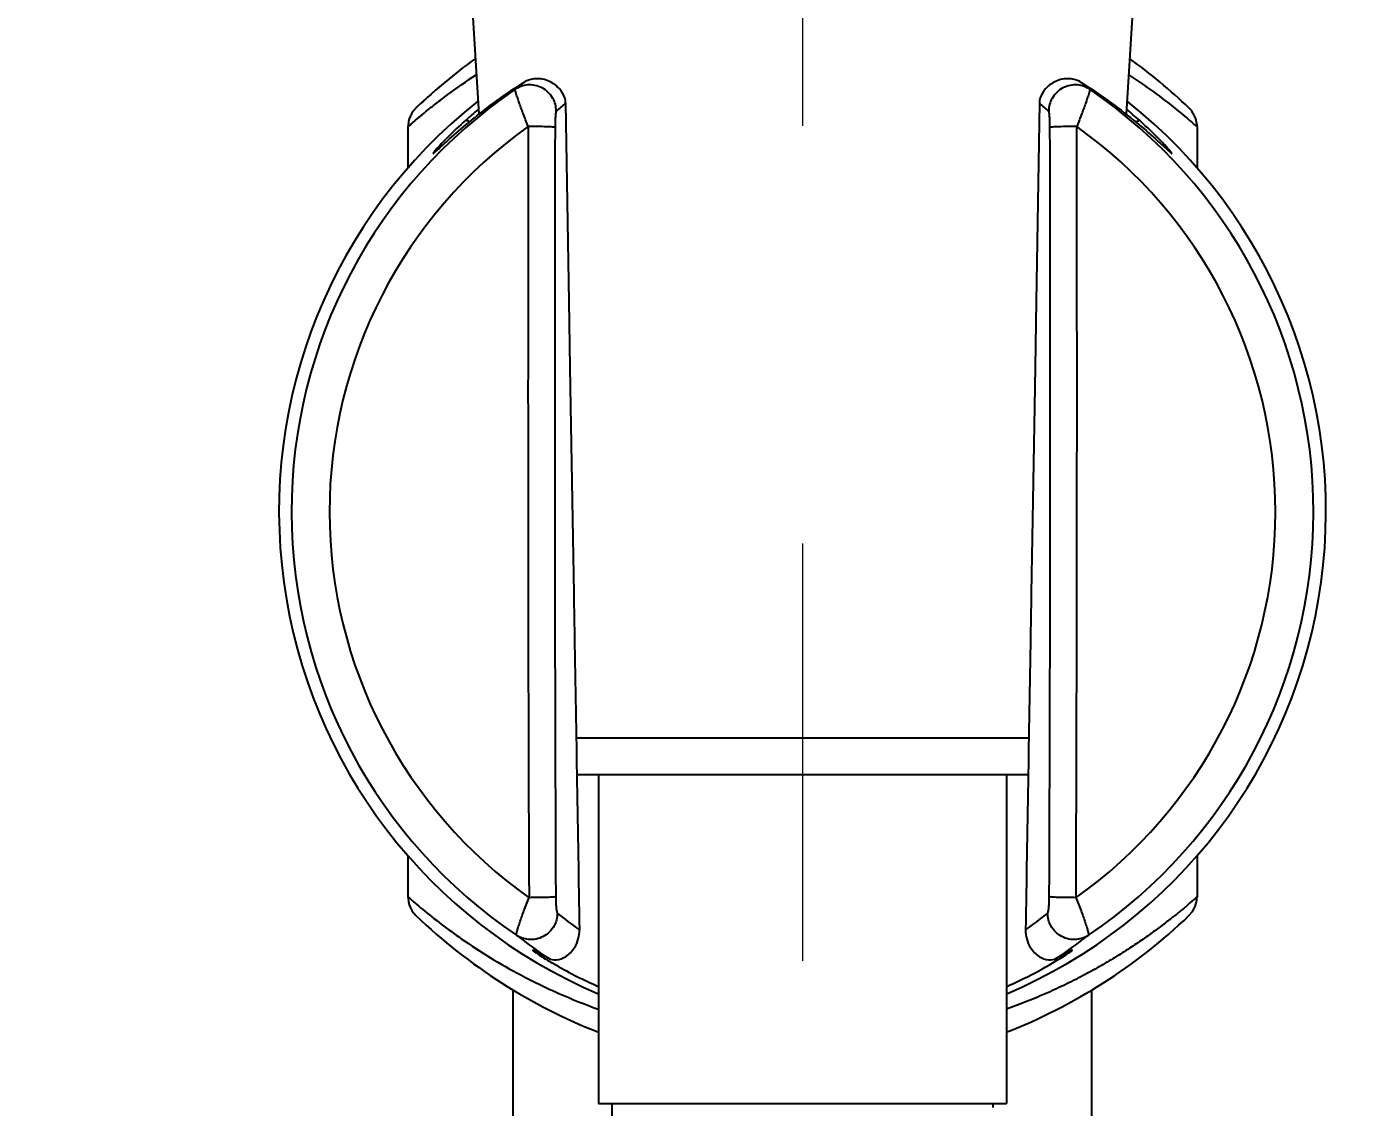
# Model space of a CAD drawing. Extents: x 11377 to 14537, y 53 to 2368.
# Drawn here: x 13437.4 to 13487.7, y 765 to 806.1 of the extents above; entities that cross this region are included whole.
import ezdxf

# ---------------------------------------------------------------- set-up
doc = ezdxf.new("R2010")
doc.units = 0
doc.header["$LTSCALE"] = 10
doc.header["$MEASUREMENT"] = 0
doc.header["$PDMODE"] = 3
doc.header["$PDSIZE"] = -10
doc.linetypes.add('CENTER2', pattern=[28.575000000000003, 19.05, -3.175, 3.175, -3.175])
doc.layers.get('0').update_dxf_attribs({"linetype": 'CONTINUOUS'})
doc.layers.get('DEFPOINTS').update_dxf_attribs({"linetype": 'CONTINUOUS'})
doc.layers.add('Cneter', color=1, linetype='CENTER2', lineweight=13)
doc.layers.add('DEF_LAYER_ASSEM_MEMBER', color=7, linetype='CONTINUOUS')
doc.styles.add('Daelim Dimension', font='')
doc.styles.get('Daelim Dimension').set_extended_font_data('나눔고딕')
doc.dimstyles.new('DEFAULT', dxfattribs={"dimscale": 2, "dimtxt": 2, "dimasz": 2, "dimexe": 0, "dimexo": 2, "dimgap": 1, "dimtad": 1, "dimdec": 1, "dimzin": 9, "dimdsep": 46, "dimtxsty": 'Daelim Dimension', "dimcen": 0.5, "dimclrd": 252, "dimclre": 252, "dimclrt": 3, "dimadec": 1, "dimazin": 0, "dimtfac": 1, "dimtdec": 1, "dimtix": 1, "dimtmove": 0, "dimatfit": 3, "dimfxl": 1, "dimtolj": 1, "dimtzin": 1, "dimlwd": 9, "dimlwe": 9, "dimarcsym": 0})

# ---------------------------------------------------------------- blocks, each defined once
blk = doc.blocks.new('*D7')
at = {"color": 5, "lineweight": 9, "ltscale": 0.5, "transparency": 16777216}
for p, q in [((13520.85263335791, 1102.014270352454), (13745.65616802278, 1102.014270352454)), ((13743.65616802278, 1094.014270352454), (13743.65616802278, 581.1399472672491)), ((13470.91210400273, 573.1399472672492), (13745.65616802278, 573.1399472672491))]:
    blk.add_line(p, q, dxfattribs=at)
at = {"color": 5, "ltscale": 0.5, "transparency": 16777216}
for points in [[(13742.32283468944, 1094.014270352454), (13744.98950135611, 1094.014270352454), (13743.65616802278, 1102.014270352454)], [(13742.32283468944, 581.1399472672491), (13744.98950135611, 581.1399472672491), (13743.65616802278, 573.1399472672491)]]:
    blk.add_solid(points, dxfattribs=at)
at = {"layer": 'DEFPOINTS', "color": 0, "ltscale": 0.5, "transparency": 16777216}
for p in [(13516.85263335791, 1102.014270352454), (13466.91210400273, 573.1399472672492), (13743.65616802278, 573.1399472672491)]:
    blk.add_point(p, dxfattribs=at)
at = {"color": 7, "ltscale": 0.5, "transparency": 16777216, "insert": (13730.76918662077, 837.5771088098539), "char_height": 20, "attachment_point": 5, "rotation": 90, "style": 'Daelim Dimension'}
blk.add_mtext('\\A1;880', dxfattribs=at)
blk = doc.blocks.new('*D16')
at = {"color": 5, "lineweight": 9, "ltscale": 0.5, "transparency": 16777216}
for p, q in [((13441.41703717149, 1344.38786868022), (13858.23092810926, 1344.38786868022)), ((13856.23092810926, 532.1873372717527), (13856.23092810926, 1336.38786868022)), ((13554.29203742859, 524.1873372717528), (13858.23092810926, 524.1873372717527))]:
    blk.add_line(p, q, dxfattribs=at)
at = {"color": 5, "ltscale": 0.5, "transparency": 16777216}
for points in [[(13854.89759477593, 1336.38786868022), (13857.56426144259, 1336.38786868022), (13856.23092810926, 1344.38786868022)], [(13854.89759477593, 532.1873372717527), (13857.56426144259, 532.1873372717527), (13856.23092810926, 524.1873372717527)]]:
    blk.add_solid(points, dxfattribs=at)
at = {"layer": 'DEFPOINTS', "color": 0, "ltscale": 0.5, "transparency": 16777216}
for p in [(13437.41703717149, 1344.38786868022), (13856.23092810926, 1344.38786868022), (13550.29203742859, 524.1873372717528)]:
    blk.add_point(p, dxfattribs=at)
at = {"color": 7, "ltscale": 0.5, "transparency": 16777216, "insert": (13840.52563483315, 934.2876029759885), "char_height": 20, "attachment_point": 5, "rotation": 90, "style": 'Daelim Dimension'}
blk.add_mtext('\\A1;(980~1330)', dxfattribs=at)

msp = doc.modelspace()

# ---------------------------------------------------------------- linework, layer by layer
at = {"layer": 'Cneter', "lineweight": 5, "ltscale": 0.5}
msp.add_open_spline([(13466.91703717212, 1326.194009946001), (13466.91703717212, 583.1781941336485), (13466.82455148083, 394.9839264531547)], degree=1, knots=[0, 0, 0.1742160278745656, 1, 1], dxfattribs=at)
at = {"layer": 'DEF_LAYER_ASSEM_MEMBER', "color": 7, "linetype": 'Continuous'}
for p, q in [((13454.33650612632, 807.3287339802628), (13454.61575962062, 802.7629797077643)), ((13479.49756821792, 807.3287339802628), (13479.21829076342, 802.7625879616644)), ((13452.25687864582, 803.0344768939649), (13452.23680831032, 803.0149264856627)), ((13457.90879140882, 803.1791317637653), (13458.03534946402, 795.6485845559655)), ((13475.92528293752, 803.1791317649659), (13475.79872089162, 795.6486063378652)), ((13451.91703717212, 802.3009961935641), (13451.91703717212, 800.7181937031637)), ((13451.92128908522, 802.3377152920657), (13451.91995079522, 802.2794384027657)), ((13481.91502947732, 802.2792817592635), (13481.91365954522, 802.3371383726626)), ((13481.91703717212, 802.3021019473636), (13481.91703717212, 800.7181937031637)), ((13458.03534946402, 795.6485845559655), (13458.07750033542, 793.1495784571634)), ((13475.79872089162, 795.6486063378652), (13475.75657199232, 793.1496079084645)), ((13458.07750033542, 793.1495784571634), (13458.10281503922, 791.6501027091654)), ((13475.75657199232, 793.1496079084645), (13475.73125948902, 791.6500646103632)), ((13458.10281503922, 791.6501027091654), (13458.18724747732, 786.6510265391626)), ((13475.73125948902, 791.6500646103632), (13475.64684984362, 786.6510313955623)), ((13475.49546605962, 777.6470485679638), (13458.33863809762, 777.6470485679638)), ((13459.16703717212, 777.6470485679638), (13459.16703717212, 765.1470485679638)), ((13474.66703717212, 777.6470485679638), (13474.66703717212, 765.1470485679638)), ((13451.91703717212, 774.5759034327639), (13451.91703717212, 773.0059959476639)), ((13481.91703717212, 774.5759034327639), (13481.91703717212, 773.0089927924637)), ((13451.91967708212, 773.0153907448657), (13451.92083358292, 772.960669047563)), ((13455.91703717212, 586.3137020098511), (13455.91703717212, 769.4767792659659)), ((13477.91703717212, 586.3137020098511), (13477.91703717212, 769.4707232218643)), ((13459.16765366122, 765.1470485679638), (13474.66642068312, 765.1470485679638)), ((13459.66703717212, 765.1470485679638), (13459.66703717212, 763.4970485679623)), ((13474.16703717212, 764.9970485679623), (13474.16703717212, 765.1470485679638))]:
    msp.add_line(p, q, dxfattribs=at)
at = {"layer": 'DEF_LAYER_ASSEM_MEMBER', "color": 9, "linetype": 'Continuous'}
for p, q in [((13454.26193881842, 802.4783492752649), (13454.12049947522, 802.5409985234655)), ((13479.58037258632, 802.4715724357629), (13479.72142984692, 802.5339809100624)), ((13481.90198057792, 802.2922878323625), (13481.91696871622, 802.2786367845656)), ((13458.31503255382, 779.0554756409656), (13475.51907873382, 779.0554756778656)), ((13451.91709871012, 773.0150499902629), (13451.91754537252, 773.0146361721636))]:
    msp.add_line(p, q, dxfattribs=at)
at = {"layer": 'DEF_LAYER_ASSEM_MEMBER', "color": 7, "linetype": 'Continuous'}
for points in [[(13453.09344004612, 803.7868299584625), (13452.96569451922, 803.6766823644648), (13452.82948535762, 803.5572104196654), (13452.70960631822, 803.4502533367631), (13452.60491848552, 803.3554067348632), (13452.51461725272, 803.2724761303652), (13452.43797420512, 803.2012518380652), (13452.37433776952, 803.1415022604633)], [(13452.23680831032, 803.0149264856627), (13452.22669275502, 803.0049242675632), (13452.21626886632, 802.9944660720648), (13452.20435150682, 802.982260521665), (13452.18826903352, 802.9652501835626), (13452.16178260662, 802.9355754366625), (13452.11672359802, 802.8792288523655), (13452.06287745602, 802.7989075008627), (13452.01153317752, 802.7021191940657), (13451.96820264902, 802.591362133564), (13451.93702118302, 802.4691344805651), (13451.92128908522, 802.3377152920657)], [(13481.91365954522, 802.3371383726626), (13481.89787529642, 802.4685285455635), (13481.86657861722, 802.5909827768628), (13481.82316798882, 802.7017724003636), (13481.77207068142, 802.798044111365), (13481.71899439562, 802.8773419823629), (13481.67394922682, 802.9338225123647), (13481.64652068502, 802.9645860150631), (13481.62955828822, 802.9825033114648), (13481.61713315752, 802.9951969286631), (13481.60646870852, 803.005869014065), (13481.59615591572, 803.0160435682628), (13481.58549521502, 803.0264496016644), (13481.57306681232, 803.0384737166642)], [(13451.92083358292, 772.960669047563), (13451.93651226252, 772.826854252864), (13451.96829541792, 772.7021999615645), (13452.01267029982, 772.5894988211658), (13452.06510123102, 772.4915996639647), (13452.11938878382, 772.4114486254657), (13452.16379879192, 772.3563725236636), (13452.18956940902, 772.3276520121653), (13452.20564862442, 772.3107043186646), (13452.21781237032, 772.2982805127649), (13452.22848352842, 772.2875962305625), (13452.23888757392, 772.2773230096645), (13452.26094479322, 772.2558623734658)], [(13481.60837714402, 772.2932950134636), (13481.73908511732, 772.4462888775633), (13481.84377210302, 772.6397086550642), (13481.90562805242, 772.8638678776624), (13481.91723839812, 773.0153207894655)]]:
    msp.add_lwpolyline(points, dxfattribs=at)
for centre, radius, start, end in [((13466.91703717212, 787.6470485679638), 21.25, 125.8565767712431, 133.6144749737397), ((13466.91703717212, 787.6470485679638), 21.25, 46.27225526355645, 54.16525886296439), ((13466.91703717212, 787.6470485679638), 19.9, 128.3787627133614, 247.0438611706417), ((13466.91703717212, 787.6470485679638), 19.9, 292.9561388293583, 51.62123728663858), ((13466.25857810352, 788.9342138697648), 18.233966694, 129.8087939219412, 131.7349003493745), ((13467.57837860222, 788.9381450071633), 18.2291098913, 48.23052830488441, 50.26694415823746), ((13466.91703717212, 787.6470485679638), 21.25, 226.2717171188823, 248.5892387178153), ((13466.91703717212, 787.6470485679638), 21.25, 291.3822303979255, 313.7369135026457)]:
    msp.add_arc(centre, radius, start, end, dxfattribs=at)
at = {"layer": 'DEF_LAYER_ASSEM_MEMBER', "color": 9, "linetype": 'Continuous'}
for centre, radius, start, end in [((13469.40299817002, 787.3694909251644), 21.1365003538, 128.2191872594274, 129.3607353146375), ((13464.43109217482, 787.3695106585656), 21.1364749528, 50.63926418246241, 51.78081368094063), ((13466.91703717212, 787.6470485679638), 19.4239389404, 124.2033934341802, 235.9698687490492), ((13466.91703717212, 787.6470485679638), 19.4239389404, 304.0301314794574, 55.79660644256133), ((13470.72743683252, 787.3226023738644), 20.3898797149, 128.9525705158784, 130.2402550165752), ((13462.92678532902, 787.1051717306655), 20.6720374241, 49.76853137066034, 51.03863936464636), ((13466.91703717212, 787.6470485679638), 17.9806088053, 125.4336133343775, 234.6767461576292), ((18302.15138282382, 792.3099029007644), 4845.6691003872, 179.8819055739841, 180.2285997324812), ((18195.12204650752, 791.7627985368636), 4737.6246302828, 179.8729546545776, 180.2268184828059), ((8739.964961698519, 791.761829397863), 4736.371699187001, 359.7731332496315, 0.1270906664070019), ((8634.760088603922, 792.3072676150659), 4842.5923804231, 359.7712927022303, 0.1181941057601088), ((13466.91703717212, 787.6470485679638), 17.9806088053, 305.3259950685866, 54.56363702988047), ((13469.78301631982, 787.9743161356637), 19.7909812918, 231.9992697350868, 235.0210562432124), ((13464.41342361412, 787.4842950430648), 19.1817173541, 304.9312383837582, 308.0490398783561), ((13468.64274379322, 787.6920031791633), 20.4752127253, 232.035137645064, 236.2110817044218), ((13465.19665394602, 787.6846433593637), 20.4661355025, 303.7879908099858, 307.9657883749493)]:
    msp.add_arc(centre, radius, start, end, dxfattribs=at)
for points, start_tangent, end_tangent in [([(13451.91725348712, 802.2788488275655), (13451.96621957492, 802.3238521171625), (13452.10119168572, 802.4444804333652), (13452.31920695182, 802.6324748888655), (13452.61642801212, 802.8786565417649), (13452.98845918342, 803.1739714332653), (13453.43111131102, 803.5090893868655), (13454.51360645962, 804.2607018650633)], (0.7039317316259585, 0.7102676377324816), (0.8379205618456924, 0.5457922059137518)), ([(13479.33176688942, 804.2526339008655), (13481.13048034292, 802.9495276623638), (13481.90198057792, 802.2922878323625)], (0.8375571722040265, -0.5463496895666685), (0.7366135141304417, -0.6763139291781605)), ([(13457.55569365102, 802.8870611293642), (13457.43011694242, 803.3627130583627), (13457.02027551752, 803.765115709266), (13456.45866610462, 803.8769821765636), (13455.99821249552, 803.7115644847654)], (-0.01007648224240164, 0.9999492309640619), (-0.8278720985794771, -0.5609169175498387)), ([(13477.83586188332, 803.7115644612641), (13477.37540819702, 803.8769823837647), (13476.81379829442, 803.7651153496627), (13476.40395793772, 803.3627124904633), (13476.27838072812, 802.8870611515631)], (-0.8278720955260772, 0.5609169220564323), (-0.01007880008907827, -0.9999492076044485)), ([(13456.49189035712, 802.2969198429637), (13456.39262653192, 802.5461731766627), (13456.29889971752, 802.7891735291632), (13456.21311486012, 803.0193942766637), (13456.13766516402, 803.2303419113632), (13456.07479966702, 803.415815950164), (13456.04912812712, 803.4959706043628), (13456.02800652652, 803.5656658872649), (13456.01194797772, 803.6233810587655), (13456.00136652532, 803.6677886534635), (13455.99665305292, 803.697604801564), (13455.99819566972, 803.7115530609626)], (-0.3750535664826804, 0.9270031403768931), (0.6514827954352582, 0.7586634084044528)), ([(13477.83587655682, 803.7115544987646), (13477.83741918502, 803.6976061952628), (13477.83270571962, 803.6677899742645), (13477.82212427142, 803.6233822882641), (13477.80606572602, 803.5656670162643), (13477.78494412932, 803.4959716314625), (13477.75927259542, 803.4158168755639), (13477.69640712232, 803.2303426478647), (13477.62095747452, 803.019394881565), (13477.53517269322, 802.7891740844643), (13477.44144598372, 802.5461737592632), (13477.34218229132, 802.2969205193658)], (0.6514821267750396, -0.7586639825987993), (-0.3750532597778007, -0.9270032644656898)), ([(13457.55569350402, 802.8870754757627), (13457.54555168592, 802.8646845595649), (13457.53626340172, 802.8180720104647), (13457.52816967292, 802.7517273384656), (13457.52145380802, 802.6706992103645), (13457.51618963842, 802.579180652665), (13457.51235567362, 802.4797158676629), (13457.50906433912, 802.2678067959641)], (-0.7633575603077429, -0.6459761877352839), (-0.001536790640671715, -0.9999988191365662)), ([(13476.32501004732, 802.2678067576635), (13476.32171871342, 802.4797158398651), (13476.31788474872, 802.5791806331654), (13476.31262057872, 802.6706992014624), (13476.30590471272, 802.7517273424637), (13476.29781098202, 802.8180720280652), (13476.28852269552, 802.8646845890653), (13476.27838087532, 802.8870755121643)], (-0.001536789011093027, 0.9999988191390706), (-0.7633575076280869, 0.64597624998744)), ([(13457.50906278382, 802.2678072705639), (13457.47686621432, 802.2731403156649), (13457.41092512202, 802.2785289545645), (13457.31018778482, 802.2836728461625), (13457.17746027432, 802.2882536875659), (13456.84556987792, 802.2947072761635), (13456.49155780072, 802.2969255595635)], (-0.9533125812609967, 0.3019853016447913), (-0.9999997603552272, 0.000692307365407487)), ([(13477.34319794792, 802.2969260001628), (13476.98904335322, 802.2947138024647), (13476.65691318972, 802.2882622083634), (13476.52406820732, 802.2836803978644), (13476.42323713412, 802.278534510664), (13476.35723546832, 802.2731432995643), (13476.32501269842, 802.2678075789627)], (-0.9999997746904407, -0.0006712816607679187), (-0.953330774293325, -0.3019278635457309)), ([(13451.91754537252, 773.0146361721636), (13452.46658174132, 772.5383544610631), (13453.94743406842, 771.4155359095639), (13456.20815060602, 770.0368944115653), (13459.15511616732, 768.7375974246643)], (0.7341850403087598, -0.678949428593047), (0.9414608225079616, -0.337122410531594)), ([(13456.04682731712, 771.5495971513628), (13456.04343980782, 771.5646364111635), (13456.04623153662, 771.5953630418626), (13456.05484351812, 771.6404528881649), (13456.06891650232, 771.6985831511629), (13456.08806517032, 771.7684588814627), (13456.11183743862, 771.8487055748628), (13456.17143569972, 772.0348402262644), (13456.24446503532, 772.2472003133626), (13456.32857586312, 772.4791718565648), (13456.42146889552, 772.7244216525651), (13456.52084483322, 772.9766164684625)], (-0.6986789678004719, 0.7154353219916301), (0.3727420243878694, 0.9279350102540765)), ([(13457.53453910832, 773.0078739478631), (13457.49805820362, 773.0025527157632), (13457.42917007502, 772.9971119050642), (13457.32721148542, 772.9918326613624), (13457.19507129872, 772.9870196694646), (13456.86837755922, 772.9798170825634), (13456.52085596382, 772.9766119932647)], (-0.9715345510458392, -0.2368979023211474), (-0.9999929295359817, -0.00376043588501237)), ([(13457.53453807172, 773.0078736994656), (13457.53946613182, 772.7935154544648), (13457.55215022342, 772.6003411131642), (13457.56133169862, 772.5183968782658), (13457.57226719022, 772.4511763862647), (13457.58474882582, 772.4032118417636), (13457.59827319952, 772.3789980508627)], (0.00436535138817605, -0.9999904718082357), (0.7876783387464851, -0.6160867103497506)), ([(13481.91703515572, 773.0152994588643), (13481.91488114072, 773.0134672749627), (13481.90852506262, 773.0077979651651), (13481.89797088362, 772.9982781746658), (13481.88323517932, 772.9849204573657), (13481.86433812862, 772.9677447681643), (13481.84129999902, 772.9467725393624), (13481.78290358522, 772.8938919216635), (13481.70828320982, 772.8276784604641), (13481.61772625672, 772.7491049320633), (13481.51157996192, 772.6583880654653), (13481.39018331992, 772.5562732300641), (13481.25386491102, 772.4441043665647), (13481.10301264452, 772.3225457145636), (13480.75932429672, 772.0526052969653), (13480.36158598222, 771.7552267142637), (13479.91295116372, 771.433017903466), (13479.41488375402, 771.0953922838635), (13478.86924295052, 770.7485488783641), (13478.27809112182, 770.3944154850651), (13477.64113518672, 770.0449454856644), (13476.96125521832, 769.6979386117637), (13476.23844723592, 769.3623862801651), (13475.47470897632, 769.0402732221628), (13474.67172445402, 768.7353878269641)], (-0.5490698269617419, 0.8357764803583569), (-0.9420014687501272, -0.3356087496961356)), ([(13476.23580120202, 772.3789981240625), (13476.24932557242, 772.4032119127623), (13476.26180720532, 772.4511764554627), (13476.27274269502, 772.5183969459649), (13476.28192416882, 772.6003411796628), (13476.29460825952, 772.7935155186642), (13476.29953632172, 773.0078737613658)], (0.7876783250458529, 0.616086727866264), (0.004365368781220604, 0.999990471732308)), ([(13477.31321843642, 772.9766120328641), (13476.96569682962, 772.9798171292641), (13476.63900308102, 772.9870197231648), (13476.50686289332, 772.9918327179657), (13476.40490430572, 772.9971119638649), (13476.33601618222, 773.0025527760627), (13476.29953528502, 773.0078740090648)], (-0.999992929460479, 0.003760455962964608), (-0.9715345245155442, 0.2368980111236805)), ([(13477.31322956432, 772.976616507065), (13477.41260549912, 772.7244216937652), (13477.50549853012, 772.4791718992637), (13477.58960935782, 772.2472003562652), (13477.66263869452, 772.0348402684649), (13477.72223695752, 771.8487056157646), (13477.74600922702, 771.7684589217642), (13477.76515789642, 771.6985831911625), (13477.77923088212, 771.6404529279644), (13477.78784286522, 771.5953630817639), (13477.79063459562, 771.5646364513632), (13477.78724708812, 771.5495971925629)], (0.3727420168376379, -0.9279350132869274), (-0.6986789297502028, -0.7154353591507141)), ([(13457.59827384902, 772.379052145363), (13457.47245606812, 771.9043211027638), (13457.06419435742, 771.5015203041658), (13456.50529429532, 771.3872284276658), (13456.04683985242, 771.5495886960634)], (-0.01200772313808597, -0.9999279046936529), (-0.829819876838897, 0.5580313360404395)), ([(13477.78723455612, 771.5495887394645), (13477.32879256412, 771.3872295838628), (13476.76990423822, 771.501507406665), (13476.36163664882, 771.9042880290654), (13476.23580103652, 772.3790119062651)], (-0.8298198743715773, -0.5580313397094644), (-0.01204810811669974, 0.9999274189113969))]:
    msp.add_spline(points, degree=3, dxfattribs=dict(at, start_tangent=start_tangent, end_tangent=end_tangent))
at = {"layer": 'DEF_LAYER_ASSEM_MEMBER', "color": 7, "linetype": 'Continuous'}
for points, start_tangent, end_tangent in [([(13453.03256004682, 801.4019644181644), (13453.49660463282, 801.8232668445635), (13454.21590463082, 802.4427866598635), (13455.16554208812, 803.1830586450633), (13456.32644717622, 803.9753772704644)], (0.7410340423220324, 0.6714674587199804), (0.8450278333663399, 0.5347223212436427)), ([(13457.88509249882, 803.3888323932624), (13457.68194923912, 803.7267830847632), (13457.29738669792, 804.0099863265641), (13457.03797627582, 804.0937024806626), (13456.76594430412, 804.1124647845645), (13456.32644404842, 803.975375373564)], (-0.3391207489872081, 0.9407428541351538), (-0.845016768721826, -0.5347398064282517)), ([(13477.50762726432, 803.9753772943659), (13477.06813200722, 804.1124644142656), (13476.79610016532, 804.093703231465), (13476.53669091652, 804.0099886645658), (13476.15212619032, 803.7267853099656), (13475.94898192182, 803.3888311965638)], (-0.8450200812686757, 0.5347345717762046), (-0.3391158386727953, -0.9407446242000254)), ([(13477.50762718112, 803.9753772622644), (13478.66646479522, 803.1845820209637), (13479.61487208852, 802.4455223342629), (13480.33409547712, 801.8262957721636), (13480.79922458372, 801.4040306096649)], (0.8450284216351618, -0.5347213915945269), (0.7408817707444402, -0.6716354679277912)), ([(13457.90879140882, 803.1791317637653), (13457.88488474832, 803.3888453403633)], (-0.01673776547992973, 0.9998599137912966), (-0.2059378086906417, 0.9785650816127136)), ([(13475.94918710832, 803.3888479723646), (13475.92528293752, 803.1791317649659)], (-0.2059369472388178, -0.9785652629037863), (-0.0167376639504042, -0.9998599154909069)), ([(13454.12049947522, 802.5409985234655), (13453.39852557652, 801.8571189855647), (13452.97943790802, 801.4109701245652)], (-0.7461477112131213, -0.6657804390723872), (-0.6559626637801601, -0.7547933384221384)), ([(13480.73232104142, 801.5471190305652), (13480.55348483062, 801.7365406794634), (13479.72142984692, 802.5339809100624)], (-0.6772182113454048, 0.7357822328801713), (-0.745746079275254, 0.6662302794421661)), ([(13452.97943790802, 801.4109701245652), (13452.93027945302, 801.3531344131625), (13452.89626404182, 801.310424905565), (13452.87781027002, 801.2835023443658), (13452.87539497202, 801.2729857030645)], (-0.6559626638189526, -0.7547933383884252), (0.939172388539894, -0.3434461014544645)), ([(13452.87539497202, 801.2729857030645), (13452.88028017212, 801.2740404290635), (13452.88926934602, 801.2793391559644), (13452.91978719982, 801.3028262488624), (13452.96740038942, 801.3436441957638), (13453.03256004682, 801.4019644181644)], (0.9391723885346502, -0.3434461014688042), (0.7410340422417226, 0.6714674588086105)), ([(13480.95800602762, 801.2736008172651), (13480.95790070402, 801.2794784989637), (13480.94943687942, 801.2939241363638), (13480.93280173132, 801.316717765163), (13480.90817354672, 801.3476319011643), (13480.83546883572, 801.4327574954659), (13480.73232104142, 801.5471190305652)], (0.9386023129883146, 0.345001011669511), (-0.6772182112883559, 0.7357822329326795)), ([(13480.79922458372, 801.4040306096649), (13480.86513409552, 801.3449965590626), (13480.91324341912, 801.3037083817653), (13480.94403824562, 801.2799940876648), (13480.95309475932, 801.2746615391625), (13480.95800602762, 801.2736008172651)], (0.7408817706463725, -0.6716354680359696), (0.9386023129862807, 0.3450010116750443)), ([(13458.18724747732, 786.6510265391626), (13458.25005502172, 782.9266915002627), (13458.43733442242, 771.7583227101641)], (0.01687999674252798, -0.9998575227050964), (0.01673972262612711, -0.9998598810265368)), ([(13475.64684984362, 786.651031395566), (13475.58405621002, 782.9266971815632), (13475.39673992442, 771.7583226948627)], (-0.01687518493149392, -0.9998576039284434), (-0.01673972254103067, -0.9998598810279615)), ([(13457.25576376922, 770.675216699965), (13457.55763253432, 770.6126269321649), (13457.90371019972, 770.7280925898631), (13458.25051760442, 771.0806365442659), (13458.43733442242, 771.7583227101641)], (0.882865066837389, -0.4696267387598503), (-0.01679134437911981, 0.9998590154386477)), ([(13475.39673992442, 771.7583226948627), (13475.58345044772, 771.0808083244629), (13475.93023695122, 770.7281552166642), (13476.27639572542, 770.6125999916658), (13476.57831046802, 770.6752166430633)], (-0.01675782159370599, -0.9998595778485265), (0.8828650684295127, 0.4696267357667703)), ([(13457.25576376922, 770.675216699965), (13456.99778063572, 770.8134937259638), (13456.89496806542, 770.8687605251653), (13456.81029088232, 770.9137745720654), (13456.74412069072, 770.9479810658631), (13456.69669925792, 770.9710090962653), (13456.66826335752, 770.9824948263631), (13456.65900245462, 770.9821483779633)], (-0.8828608138011063, 0.4696347340800599), (0.05175319012574474, -0.9986599057295775)), ([(13456.65900245462, 770.9821483779633), (13456.66781990772, 770.9710258555642), (13456.69359628372, 770.9495759001657), (13456.73623597072, 770.9179533046627), (13456.79559076612, 770.8763948259657), (13456.87134546642, 770.8253974947656), (13456.96315179572, 770.7655098862633), (13457.19351251512, 770.6212913740637)], (0.0517531901368381, -0.9986599057290027), (0.8533924338168429, -0.5212689842146426)), ([(13457.19351251512, 770.6212913740637), (13457.55976879772, 770.404960443364), (13459.14510500092, 769.6032587805639)], (0.8533924338329533, -0.5212689841882678), (0.9134861356084676, -0.4068698564051023)), ([(13474.68964748872, 769.603561416563), (13475.29318477242, 769.885589051366), (13476.63987792012, 770.6208743709649)], (0.9134704126706662, 0.4069051550119303), (0.8534247418484574, 0.5212160876267097)), ([(13477.17507256272, 770.9821493773634), (13477.16581091202, 770.9824947609632), (13477.13737354032, 770.971007174765), (13477.08995187632, 770.9479794160652), (13477.02378176262, 770.9137736655648), (13476.93910425362, 770.8687594926632), (13476.83629177012, 770.8134926883649), (13476.57831046802, 770.6752166430633)], (0.051892302850222, 0.9986526868260562), (-0.8828608154454071, -0.4696347309889579)), ([(13476.63987792012, 770.6208743709649), (13476.87052919062, 770.7652553863627), (13476.96245447022, 770.825215535664), (13477.03830769262, 770.8762751449649), (13477.09773783392, 770.917880987763), (13477.14043121032, 770.9495381086635), (13477.16624222642, 770.9710138617629), (13477.17507256272, 770.9821493773634)], (0.853424741860912, 0.521216087606317), (0.05189230285735174, 0.9986526868256856))]:
    msp.add_spline(points, degree=3, dxfattribs=dict(at, start_tangent=start_tangent, end_tangent=end_tangent))

# ---------------------------------------------------------------- dimensions: what is measured, and where the dimension line sits
at = {"color": 5, "ltscale": 0.5}
for base, p1, p2, text, picture, middle in [((13856.23092810926, 1344.38786868022), (13550.29203742859, 524.1873372717528), (13437.41703717149, 1344.38786868022), '(980~1330)', '*D16', (13840.52563483315, 934.2876029759885)), ((13743.65616802278, 573.1399472672491), (13516.85263335791, 1102.014270352454), (13466.91210400273, 573.1399472672492), '880', '*D7', (13730.76918662077, 837.5771088098539))]:
    dim = msp.add_linear_dim(base=base, p1=p1, p2=p2, angle=90, text=text, dimstyle='DEFAULT', override={"dimtxt": 10, "dimasz": 4, "dimexe": 1, "dimdec": 0, "dimclrd": 5, "dimclre": 5, "dimclrt": 7}, dxfattribs=at)
    dim.commit()
    dim.dimension.update_dxf_attribs({"geometry": picture, "text_midpoint": middle})

doc.saveas('drawing.dxf')
